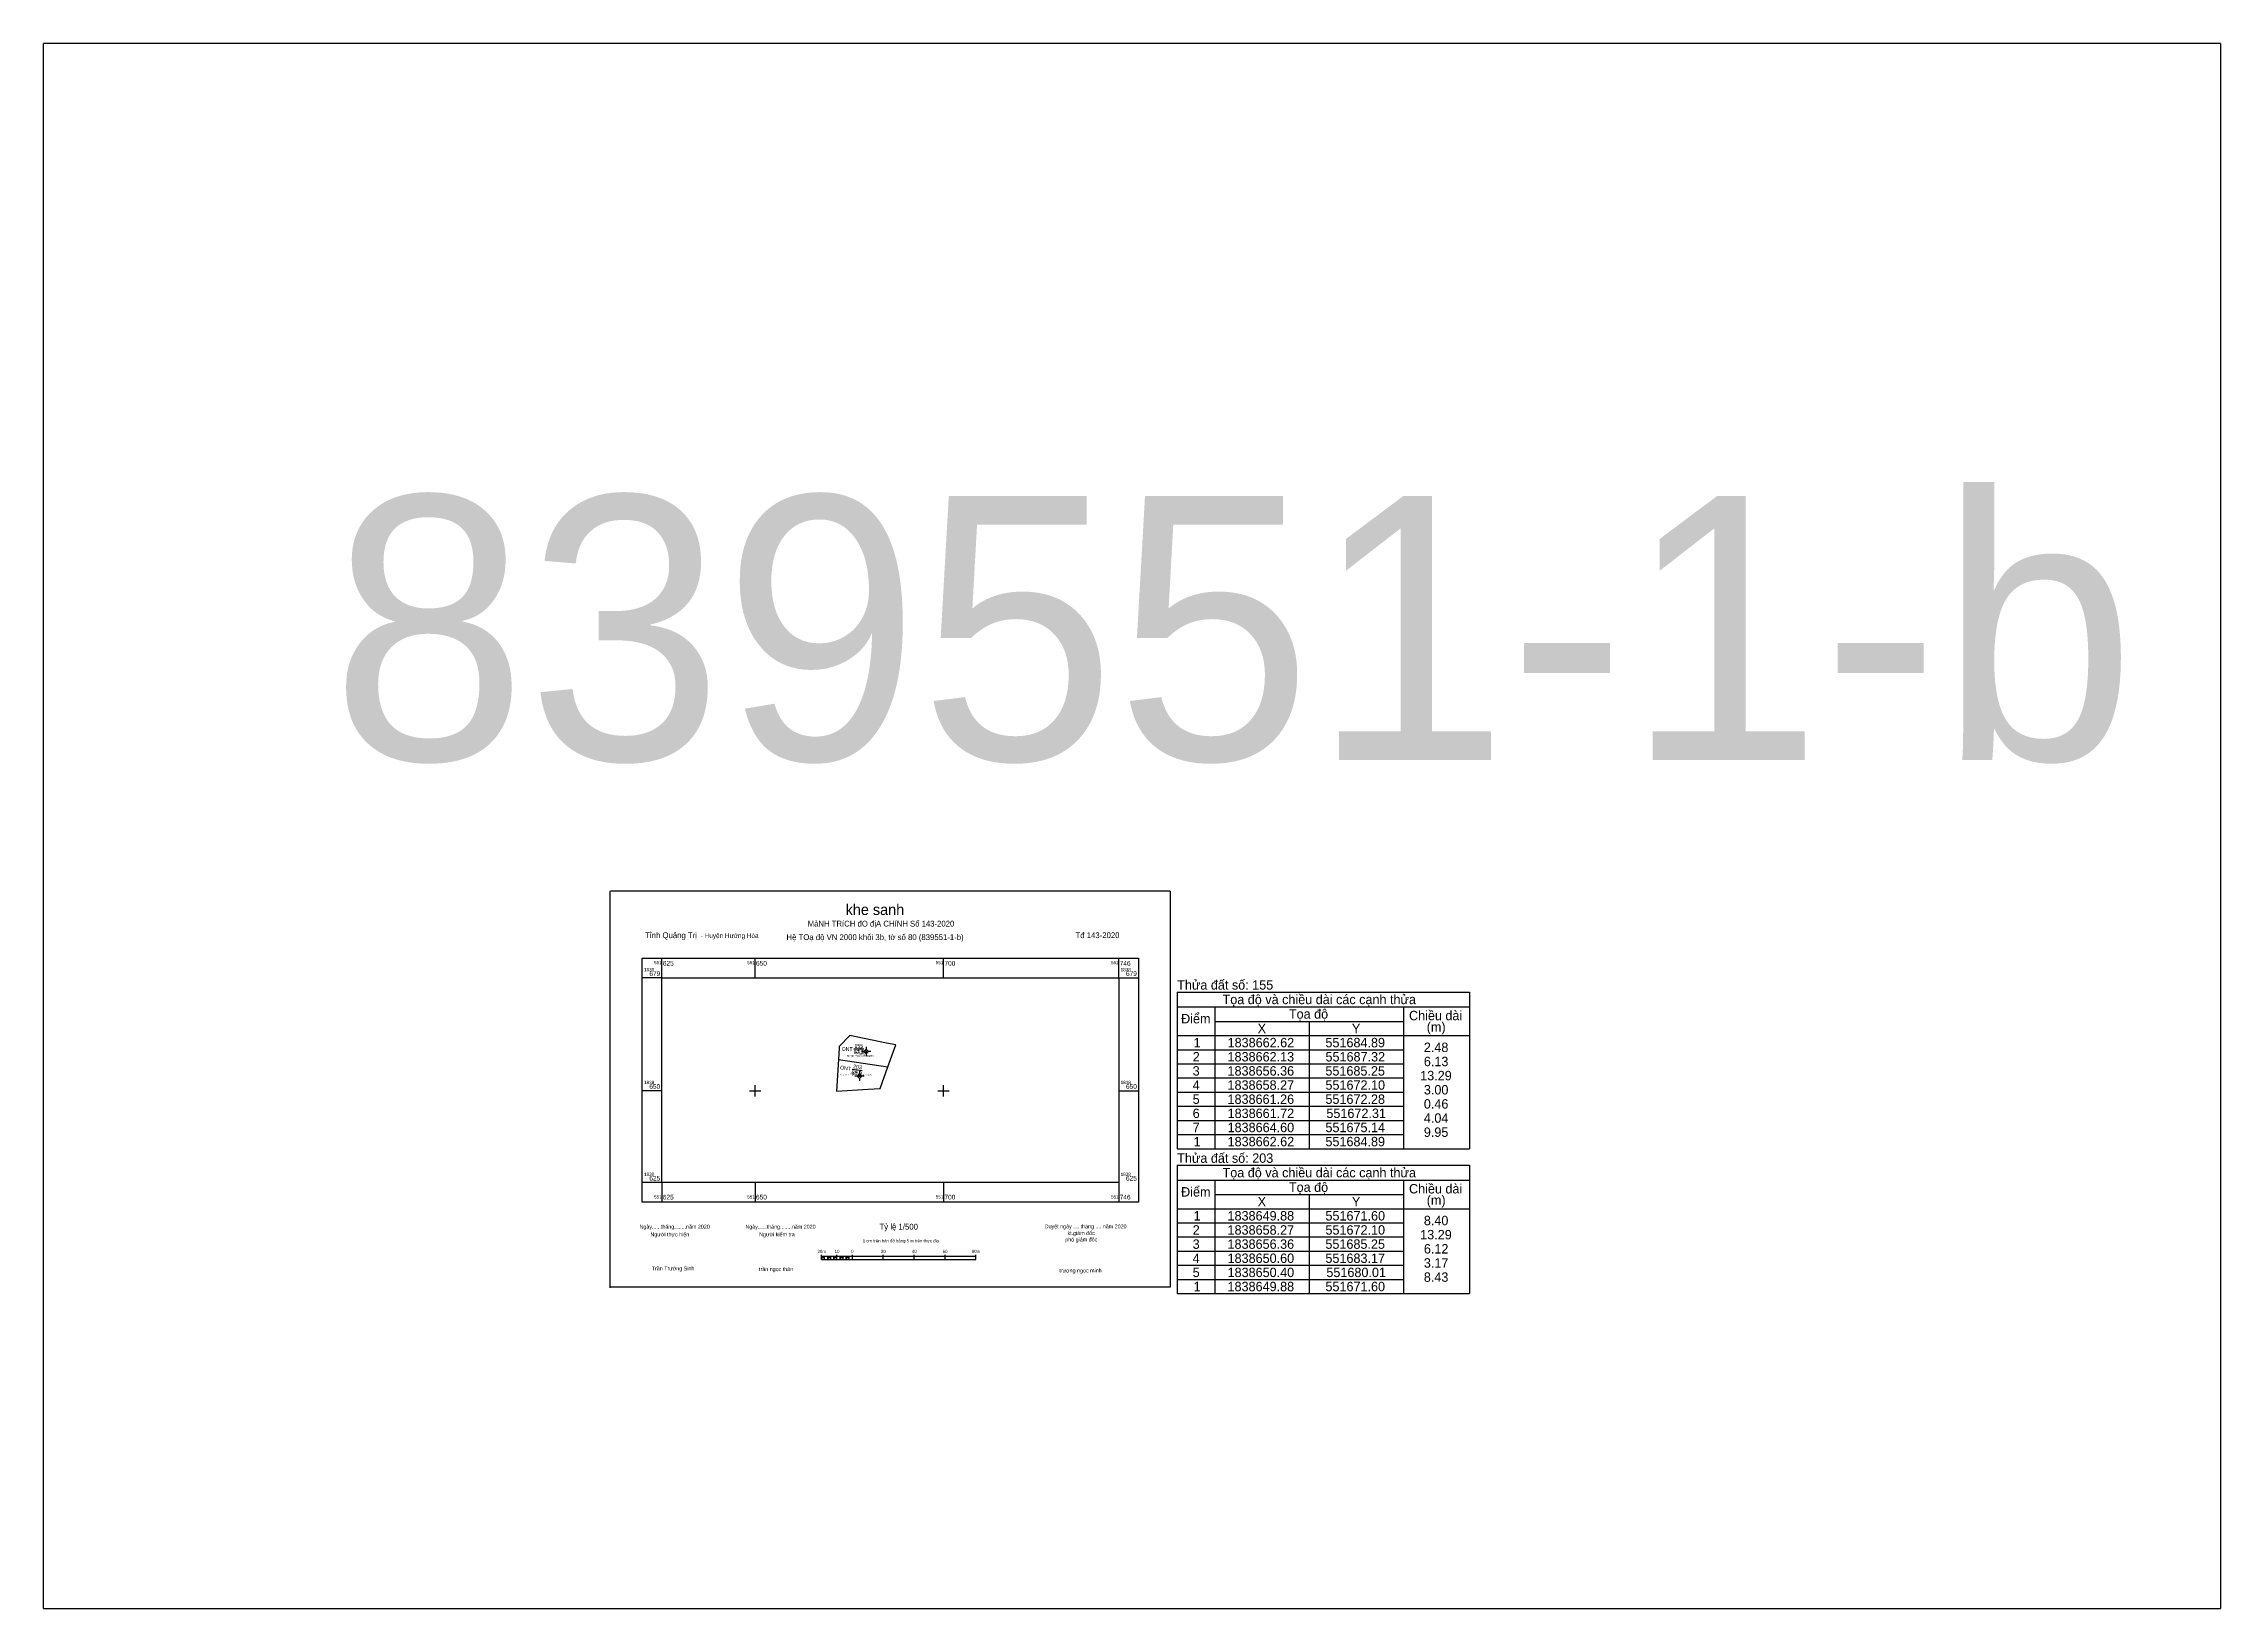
# Model space of a CAD drawing. Extents: x 551461 to 552039, y 1838513 to 1838928.
import ezdxf

# ---------------------------------------------------------------- set-up
doc = ezdxf.new("R2010")
doc.units = 0
for name, color, linetype in [('Level 10', 7, 'Continuous'), ('Level 11', 7, 'Continuous'), ('Level 13', 7, 'Continuous'), ('Level 16', 7, 'Continuous'), ('Level 2', 7, 'Continuous'), ('Level 4', 7, 'Continuous'), ('Level 55', 7, 'Continuous'), ('Level 61', 7, 'Continuous'), ('Level 63', 7, 'Continuous')]:
    doc.layers.add(name, color=color, linetype=linetype)

msp = doc.modelspace()

# ---------------------------------------------------------------- linework, layer by layer
at = {"layer": 'Level 10'}
for p, q in [((551672.1, 1838658.27), (551671.6, 1838649.88)), ((551672.1, 1838658.27), (551685.25, 1838656.36)), ((551683.17, 1838650.6), (551685.25, 1838656.36)), ((551671.6, 1838649.88), (551680.01, 1838650.4)), ((551680.01, 1838650.4), (551683.17, 1838650.6))]:
    msp.add_line(p, q, dxfattribs=at)
msp.add_lwpolyline([(551685.25, 1838656.36), (551687.32, 1838662.13), (551684.89, 1838662.62), (551675.14, 1838664.6), (551672.31, 1838661.72), (551672.28, 1838661.26), (551672.1, 1838658.27)], dxfattribs=at)
at = {"layer": 'Level 11'}
for p, q in [((551678.85, 1838660.4), (551678.22, 1838660.4)), ((551679.47, 1838661.02), (551678.85, 1838660.4)), ((551678.85, 1838660.4), (551679.47, 1838659.77)), ((551679.47, 1838661.65), (551679.47, 1838661.02)), ((551680.1, 1838660.4), (551679.47, 1838661.02)), ((551679.47, 1838659.77), (551680.1, 1838660.4)), ((551679.47, 1838659.77), (551679.47, 1838659.15)), ((551680.72, 1838660.4), (551680.1, 1838660.4)), ((551677.05, 1838653.89), (551676.43, 1838653.89)), ((551677.68, 1838654.52), (551677.05, 1838653.89)), ((551677.05, 1838653.89), (551677.68, 1838653.27)), ((551677.68, 1838655.14), (551677.68, 1838654.52)), ((551678.3, 1838653.89), (551677.68, 1838654.52)), ((551677.68, 1838653.27), (551678.3, 1838653.89)), ((551677.68, 1838653.27), (551677.68, 1838652.64)), ((551678.93, 1838653.89), (551678.3, 1838653.89))]:
    msp.add_line(p, q, dxfattribs=at)
for centre in [(551679.47, 1838660.4), (551677.68, 1838653.89)]:
    msp.add_circle(centre, 0.15, dxfattribs=at)
at = {"layer": 'Level 13'}
for p, q in [((551676.19, 1838661.06), (551678.84, 1838661.06)), ((551675.75, 1838655.72), (551678.37, 1838655.34))]:
    msp.add_line(p, q, dxfattribs=at)
at = {"layer": 'Level 2'}
for p, q in [((551611.57, 1838702.7), (551611.62, 1838703.04)), ((551611.57, 1838597.7), (551611.57, 1838702.7)), ((551611.62, 1838703.04), (551760.12, 1838703.04)), ((551760.12, 1838702.88), (551760.12, 1838597.88)), ((551667.63, 1838605.26), (551667.63, 1838606.49)), ((551667.63, 1838606.08), (551708.58, 1838606.08)), ((551667.63, 1838605.26), (551708.58, 1838605.26)), ((551668.45, 1838605.26), (551668.45, 1838606.08)), ((551669.27, 1838605.26), (551669.27, 1838606.08)), ((551670.09, 1838605.26), (551670.09, 1838606.08)), ((551670.9, 1838605.26), (551670.9, 1838606.08)), ((551671.72, 1838605.26), (551671.72, 1838606.49)), ((551672.54, 1838605.26), (551672.54, 1838606.08)), ((551673.36, 1838605.26), (551673.36, 1838606.08)), ((551674.18, 1838605.26), (551674.18, 1838606.08)), ((551675, 1838605.26), (551675, 1838606.08)), ((551675.82, 1838605.26), (551675.82, 1838606.49)), ((551684.01, 1838605.26), (551684.01, 1838606.49)), ((551692.2, 1838605.26), (551692.2, 1838606.49)), ((551700.39, 1838605.26), (551700.39, 1838606.49)), ((551708.58, 1838605.26), (551708.58, 1838606.49)), ((551760.12, 1838597.88), (551611.62, 1838597.88))]:
    msp.add_line(p, q, dxfattribs=at)
for points in [[(551667.63, 1838605.26), (551668.45, 1838605.26), (551668.45, 1838605.67), (551667.63, 1838605.67)], [(551669.27, 1838605.26), (551670.09, 1838605.26), (551670.09, 1838605.67), (551669.27, 1838605.67)], [(551670.9, 1838605.26), (551671.72, 1838605.26), (551671.72, 1838605.67), (551670.9, 1838605.67)], [(551672.54, 1838605.26), (551673.36, 1838605.26), (551673.36, 1838605.67), (551672.54, 1838605.67)], [(551674.18, 1838605.26), (551675, 1838605.26), (551675, 1838605.67), (551674.18, 1838605.67)]]:
    msp.add_lwpolyline(points, close=True, dxfattribs=at)
at = {"layer": 'Level 61'}
msp.add_line((551680.01, 1838650.4), (551683.17, 1838650.6), dxfattribs=at)
at = {"layer": 'Level 63'}
for p, q in [((551461.24, 1838512.69), (551461.24, 1838927.69)), ((552038.74, 1838927.69), (551461.24, 1838927.69)), ((552038.74, 1838927.69), (552038.74, 1838512.69)), ((551625.29, 1838679.92), (551625.29, 1838685.17)), ((551650, 1838679.92), (551650, 1838685.17)), ((551700, 1838679.92), (551700, 1838685.17)), ((551746.49, 1838679.92), (551746.49, 1838685.17)), ((551625.29, 1838679.92), (551620.04, 1838679.92)), ((551746.49, 1838679.92), (551751.74, 1838679.92)), ((551761.99, 1838676.17), (551839.49, 1838676.17)), ((551761.99, 1838676.17), (551761.99, 1838634.62)), ((551839.49, 1838676.17), (551839.49, 1838634.62)), ((551761.99, 1838672.22), (551839.49, 1838672.22)), ((551771.99, 1838672.22), (551771.99, 1838634.62)), ((551771.99, 1838668.37), (551821.99, 1838668.37)), ((551796.99, 1838668.37), (551796.99, 1838634.62)), ((551821.99, 1838672.22), (551821.99, 1838634.62)), ((551761.99, 1838664.62), (551839.49, 1838664.62)), ((551761.99, 1838660.87), (551821.99, 1838660.87)), ((551761.99, 1838657.12), (551821.99, 1838657.12)), ((551650, 1838648.5), (551650, 1838651.5)), ((551700, 1838648.5), (551700, 1838651.5)), ((551761.99, 1838653.37), (551821.99, 1838653.37)), ((551625.29, 1838650), (551620.04, 1838650)), ((551648.5, 1838650), (551651.5, 1838650)), ((551698.5, 1838650), (551701.5, 1838650)), ((551746.49, 1838650), (551751.74, 1838650)), ((551761.99, 1838649.62), (551821.99, 1838649.62)), ((551761.99, 1838645.87), (551821.99, 1838645.87)), ((551761.99, 1838642.12), (551821.99, 1838642.12)), ((551761.99, 1838638.37), (551821.99, 1838638.37)), ((551761.99, 1838634.62), (551839.49, 1838634.62)), ((551761.99, 1838630.25), (551839.49, 1838630.25)), ((551761.99, 1838630.25), (551761.99, 1838596.2)), ((551839.49, 1838630.25), (551839.49, 1838596.2)), ((551625.29, 1838625.65), (551620.04, 1838625.65)), ((551625.29, 1838625.65), (551625.29, 1838620.4)), ((551650, 1838625.65), (551650, 1838620.4)), ((551700, 1838625.65), (551700, 1838620.4)), ((551746.49, 1838625.65), (551746.49, 1838620.4)), ((551761.99, 1838626.3), (551839.49, 1838626.3)), ((551771.99, 1838626.3), (551771.99, 1838596.2)), ((551771.99, 1838622.45), (551821.99, 1838622.45)), ((551796.99, 1838622.45), (551796.99, 1838596.2)), ((551821.99, 1838626.3), (551821.99, 1838596.2)), ((551761.99, 1838618.7), (551839.49, 1838618.7)), ((551761.99, 1838614.95), (551821.99, 1838614.95)), ((551761.99, 1838611.2), (551821.99, 1838611.2)), ((551761.99, 1838607.45), (551821.99, 1838607.45)), ((551761.99, 1838603.7), (551821.99, 1838603.7)), ((551761.99, 1838599.95), (551821.99, 1838599.95)), ((551761.99, 1838596.2), (551839.49, 1838596.2)), ((551461.24, 1838512.69), (552038.74, 1838512.69))]:
    msp.add_line(p, q, dxfattribs=at)
for points in [[(551620.04, 1838685.17), (551751.74, 1838685.17), (551751.74, 1838620.4), (551620.04, 1838620.4), (551620.04, 1838685.17)], [(551625.29, 1838679.92), (551746.49, 1838679.92), (551746.49, 1838625.65), (551625.29, 1838625.65), (551625.29, 1838679.92)], [(551625.29, 1838679.92), (551746.49, 1838679.92), (551746.49, 1838625.65), (551625.29, 1838625.65), (551625.29, 1838679.92)]]:
    msp.add_lwpolyline(points, dxfattribs=at)

# ---------------------------------------------------------------- texts
at = {"layer": 'Level 13'}
for s, rotation, p in [('155', 360, (551676.38, 1838661.36)), ('203', 351.73574, (551675.98, 1838655.99))]:
    msp.add_text(s, height=1, rotation=rotation, dxfattribs=at).set_placement(p)
at = {"layer": 'Level 16'}
for s, height, p in [('Hải Tân, Hải Lăng, Hướng Hóa', 0.3721, (551674.38, 1838659.06)), ('Trần Bá Quảng', 0.3721, (551676.18, 1838659.99)), ('Đỗ Thị Móc', 0.372, (551676.52, 1838659.53)), ('ONT', 0.372, (551677.31, 1838660.46)), ('155', 0.372, (551677.48, 1838660.92)), ('80', 0.372, (551677.61, 1838661.39)), ('Thị trấn Khe Sanh, huyện Hướng Hóa, tỉnh Quảng Trị', 0.2493, (551672.64, 1838654.07)), ('Trương Thị Mỹ Linh', 0.2493, (551675.08, 1838654.38)), ('Bùi Từ Mạnh', 0.2493, (551675.63, 1838654.7)), ('ONT', 0.249, (551676.26, 1838655.01)), ('203', 0.249, (551676.37, 1838655.32)), ('80', 0.249, (551676.46, 1838655.63))]:
    msp.add_text(s, height=height, dxfattribs=at).set_placement(p)
at = {"layer": 'Level 2'}
for s, height, p in [('khe sanh', 2.865, (551674.02, 1838696.59)), ('Tỉnh Quảng Trị ', 1.5391, (551620.86, 1838690.46)), ('- Huyện Hướng Hóa', 1.228, (551635.6, 1838690.5)), ('Hệ TOạ độ VN 2000 khối 3b, tờ số 80 (839551-1-b)', 1.5391, (551658.34, 1838689.94)), ('MảNH TRíCH đO địA CHíNH Số 143-2020', 1.535, (551663.96, 1838693.53)), (' Tđ 143-2020', 1.535, (551734.46, 1838690.46)), ('Ngày......tháng........năm 2020', 1.0236, (551619.36, 1838613.42)), ('Người thực hiện', 1.0236, (551622.26, 1838611.38)), ('Ngày......tháng........năm 2020', 1.0236, (551647.44, 1838613.42)), ('Người kiểm tra', 1.0236, (551651.1, 1838611.38)), ('1 cm trên bản đồ bằng 5 m trên thực địa', 0.82, (551678.57, 1838609.8)), ('Tỷ lệ 1/500', 1.54, (551683.02, 1838613.16)), ('Duyệt ngày .... tháng .... năm 2020', 1.0236, (551726.86, 1838613.49)), ('phó giám đốc', 1.0236, (551732.3, 1838610.01)), ('kt.giám đốc', 1.0236, (551732.88, 1838611.72)), ('20m', 0.819, (551666.58, 1838606.98)), ('10', 0.819, (551671.12, 1838606.98)), ('0', 0.819, (551675.5, 1838606.98)), ('20', 0.819, (551683.4, 1838606.98)), ('40', 0.819, (551691.6, 1838606.98)), ('60', 0.819, (551699.78, 1838606.98)), ('80m', 0.819, (551707.52, 1838606.98)), ('Trần Trường Sinh', 1.0236, (551622.6, 1838602.34)), ('trần ngọc thân', 1.0236, (551651.06, 1838602.16)), ('trương ngọc minh', 1.0236, (551730.72, 1838601.79))]:
    msp.add_text(s, height=height, dxfattribs=at).set_placement(p)
for rotation, p in [(351.73574, (551672.49, 1838655.69)), (360, (551672.97, 1838660.56))]:
    msp.add_text('ONT', height=1, rotation=rotation, dxfattribs=at).set_placement(p)
at = {"layer": 'Level 4'}
for s, rotation, p in [('87,0', 360, (551676.19, 1838659.76)), ('88,0', 351.73574, (551675.56, 1838654.43))]:
    msp.add_text(s, height=1, rotation=rotation, dxfattribs=at).set_placement(p)
at = {"layer": 'Level 55'}
msp.add_text('839551-1-b', height=70, dxfattribs=at).set_placement((551537.44, 1838737.69))
at = {"layer": 'Level 63'}
for s, height, p in [('1838', 0.875, (551620.54, 1838681.67)), ('679', 1.25, (551621.96, 1838680.42)), ('551', 0.875, (551623.23, 1838683.55)), ('625', 1.25, (551625.54, 1838683.17)), ('551', 0.875, (551647.94, 1838683.55)), ('650', 1.25, (551650.25, 1838683.17)), ('551', 0.875, (551697.94, 1838683.55)), ('700', 1.25, (551700.25, 1838683.17)), ('551', 0.875, (551744.42, 1838683.55)), ('746', 1.25, (551746.74, 1838683.17)), ('1838', 0.875, (551746.99, 1838681.67)), ('679', 1.25, (551748.4, 1838680.42)), ('Thửa đất số: 155', 2.5, (551761.99, 1838676.8)), ('Tọa độ và chiều dài các cạnh thửa', 2.5, (551774.02, 1838672.95)), ('Điểm', 2.5, (551763.02, 1838667.85)), ('X', 2.5, (551783.33, 1838665.25)), ('Tọa độ', 2.5, (551791.62, 1838669.1)), ('Y', 2.5, (551808.33, 1838665.25)), ('Chiều dài', 2.5, (551823.48, 1838668.68)), ('(m)', 2.5, (551828.18, 1838665.66)), ('1', 2.5, (551766.34, 1838661.5)), ('1838662.62', 2.5, (551775.36, 1838661.5)), ('551684.89', 2.5, (551801.31, 1838661.5)), ('2.48', 2.5, (551827.42, 1838660.25)), ('3', 2.5, (551766.09, 1838654)), ('2', 2.5, (551766.11, 1838657.75)), ('1838662.13', 2.5, (551775.34, 1838657.75)), ('1838656.36', 2.5, (551775.34, 1838654)), ('551685.25', 2.5, (551801.3, 1838654)), ('551687.32', 2.5, (551801.33, 1838657.75)), ('6.13', 2.5, (551827.42, 1838656.5)), ('1838', 0.875, (551620.54, 1838651.75)), ('650', 1.25, (551621.96, 1838650.5)), ('1838', 0.875, (551746.99, 1838651.75)), ('650', 1.25, (551748.41, 1838650.5)), ('4', 2.5, (551766.1, 1838650.25)), ('1838658.27', 2.5, (551775.34, 1838650.25)), ('551672.10', 2.5, (551801.32, 1838650.25)), ('13.29', 2.5, (551826.45, 1838652.75)), ('3.00', 2.5, (551827.42, 1838649)), ('5', 2.5, (551766.09, 1838646.5)), ('6', 2.5, (551766.09, 1838642.75)), ('1838661.26', 2.5, (551775.34, 1838646.5)), ('1838661.72', 2.5, (551775.36, 1838642.75)), ('551672.28', 2.5, (551801.31, 1838646.5)), ('551672.31', 2.5, (551801.56, 1838642.75)), ('0.46', 2.5, (551827.42, 1838645.25)), ('7', 2.5, (551766.09, 1838639)), ('1838664.60', 2.5, (551775.35, 1838639)), ('551675.14', 2.5, (551801.32, 1838639)), ('4.04', 2.5, (551827.42, 1838641.5)), ('9.95', 2.5, (551827.41, 1838637.75)), ('Thửa đất số: 203', 2.5, (551761.99, 1838630.87)), ('1', 2.5, (551766.34, 1838635.25)), ('1838662.62', 2.5, (551775.36, 1838635.25)), ('551684.89', 2.5, (551801.31, 1838635.25)), ('1838', 0.875, (551620.54, 1838627.4)), ('625', 1.25, (551621.95, 1838626.15)), ('1838', 0.875, (551746.99, 1838627.4)), ('625', 1.25, (551748.39, 1838626.15)), ('Tọa độ và chiều dài các cạnh thửa', 2.5, (551774.02, 1838627.02)), ('551', 0.875, (551623.23, 1838621.4)), ('625', 1.25, (551625.54, 1838621.15)), ('551', 0.875, (551647.94, 1838621.4)), ('650', 1.25, (551650.25, 1838621.15)), ('551', 0.875, (551697.94, 1838621.4)), ('700', 1.25, (551700.25, 1838621.15)), ('551', 0.875, (551744.42, 1838621.4)), ('746', 1.25, (551746.74, 1838621.15)), ('Điểm', 2.5, (551763.02, 1838621.92)), ('X', 2.5, (551783.33, 1838619.32)), ('Tọa độ', 2.5, (551791.62, 1838623.17)), ('Y', 2.5, (551808.33, 1838619.32)), ('Chiều dài', 2.5, (551823.48, 1838622.75)), ('(m)', 2.5, (551828.18, 1838619.74)), ('1', 2.5, (551766.34, 1838615.57)), ('1838649.88', 2.5, (551775.34, 1838615.57)), ('551671.60', 2.5, (551801.32, 1838615.57)), ('8.40', 2.5, (551827.42, 1838614.32)), ('3', 2.5, (551766.09, 1838608.07)), ('2', 2.5, (551766.11, 1838611.82)), ('1838658.27', 2.5, (551775.34, 1838611.82)), ('1838656.36', 2.5, (551775.34, 1838608.07)), ('551685.25', 2.5, (551801.3, 1838608.07)), ('551672.10', 2.5, (551801.32, 1838611.82)), ('13.29', 2.5, (551826.45, 1838610.57)), ('4', 2.5, (551766.1, 1838604.32)), ('1838650.60', 2.5, (551775.35, 1838604.32)), ('551683.17', 2.5, (551801.31, 1838604.32)), ('3.17', 2.5, (551827.42, 1838603.07)), ('6.12', 2.5, (551827.43, 1838606.82)), ('5', 2.5, (551766.09, 1838600.57)), ('1', 2.5, (551766.34, 1838596.82)), ('1838650.40', 2.5, (551775.35, 1838600.57)), ('1838649.88', 2.5, (551775.34, 1838596.82)), ('551671.60', 2.5, (551801.32, 1838596.82)), ('551680.01', 2.5, (551801.56, 1838600.57)), ('8.43', 2.5, (551827.42, 1838599.32))]:
    msp.add_text(s, height=height, dxfattribs=at).set_placement(p)

doc.saveas('drawing.dxf')
